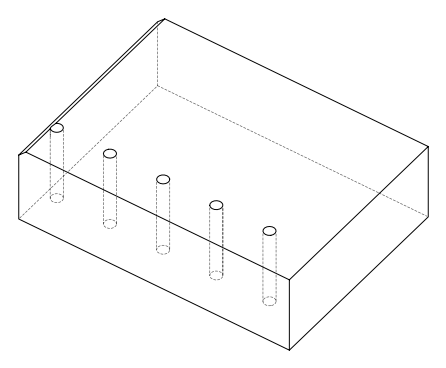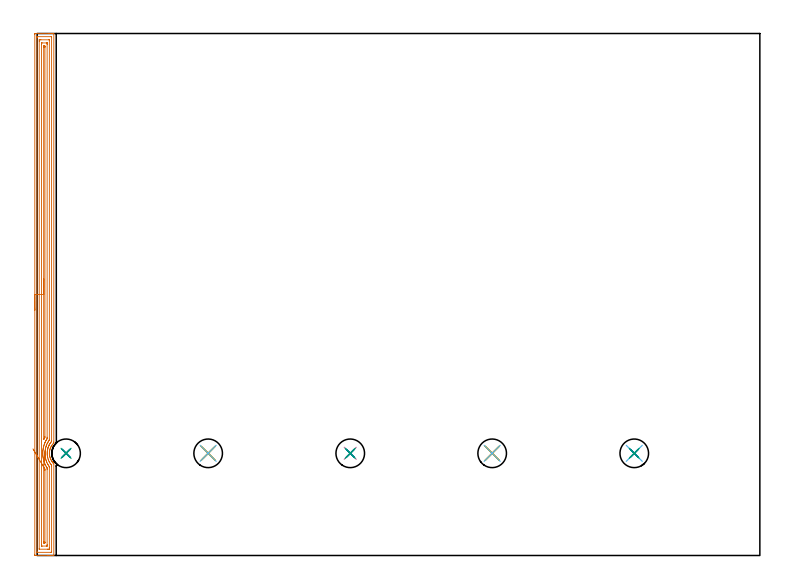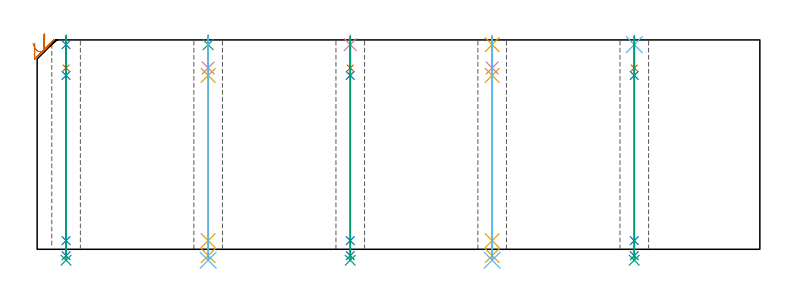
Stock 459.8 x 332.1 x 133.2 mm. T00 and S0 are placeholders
(PLAN: 21 operations, 16 tool changes, 20.3 min)
(1 AREA_MILL | FG_CHAMFER_SURFACE | UGT0205_001 | 13.53 min | 24310 mm3)
(2 SPOT_DRILL | STEP1HOLE | NXT0321_9005460120000 | 0.05 min | 187 mm3)
(3 SPOT_DRILL_1 | STEP1HOLE_1 | NXT0321_9005460120000 | 0.05 min | 182 mm3)
(4 SPOT_DRILL_2 | STEP1HOLE_2 | NXT0321_9005460120000 | 0.05 min | 183 mm3)
(5 SPOT_DRILL_3 | STEP1HOLE_3 | NXT0321_9005460120000 | 0.05 min | 178 mm3)
(6 SPOT_DRILL_4 | STEP1HOLE_4 | NXT0321_9005460120000 | 0.05 min | 182 mm3)
(7 DRILL_BLIND_HOLE_INTO_CENTER | STEP1HOLE | UGT0301_229 | 0.08 min | 1537 mm3)
(8 GUN_DRILL_THROUGH_HOLE | STEP1HOLE | UGT0307_008 | 0.66 min | 11114 mm3)
(9 DRILL_TO_ENLARGE_THROUGH_HOLE | STEP1HOLE | UGT0301_251 | 0.57 min | 21727 mm3)
(10 DRILL_BLIND_HOLE_INTO_CENTER_1 | STEP1HOLE_1 | UGT0301_229 | 0.08 min | 1530 mm3)
(11 GUN_DRILL_THROUGH_HOLE_1 | STEP1HOLE_1 | UGT0307_008 | 0.66 min | 11114 mm3)
(12 DRILL_TO_ENLARGE_THROUGH_HOLE_1 | STEP1HOLE_1 | UGT0301_251 | 0.57 min | 21755 mm3)
(13 DRILL_BLIND_HOLE_INTO_CENTER_2 | STEP1HOLE_2 | UGT0301_229 | 0.08 min | 1532 mm3)
(14 GUN_DRILL_THROUGH_HOLE_2 | STEP1HOLE_2 | UGT0307_008 | 0.66 min | 11113 mm3)
(15 DRILL_TO_ENLARGE_THROUGH_HOLE_2 | STEP1HOLE_2 | UGT0301_251 | 0.57 min | 21757 mm3)
(16 DRILL_BLIND_HOLE_INTO_CENTER_3 | STEP1HOLE_3 | UGT0301_229 | 0.08 min | 1530 mm3)
(17 GUN_DRILL_THROUGH_HOLE_3 | STEP1HOLE_3 | UGT0307_008 | 0.66 min | 11118 mm3)
(18 DRILL_TO_ENLARGE_THROUGH_HOLE_3 | STEP1HOLE_3 | UGT0301_251 | 0.57 min | 21751 mm3)
(19 DRILL_BLIND_HOLE_INTO_CENTER_4 | STEP1HOLE_4 | UGT0301_229 | 0.08 min | 1534 mm3)
(20 GUN_DRILL_THROUGH_HOLE_4 | STEP1HOLE_4 | UGT0307_008 | 0.66 min | 11116 mm3)
(21 DRILL_TO_ENLARGE_THROUGH_HOLE_4 | STEP1HOLE_4 | UGT0301_251 | 0.57 min | 21756 mm3)
(TOOL UGT0205_001 | Chamfer Mill 20 x 3 x 45 deg. | D20 FL50 Z2)
(TOOL NXT0321_9005460120000 | NC Spot Drill, 142deg, 12mm, Carbide, Uncoated | D12 PA142 FL30 Z2)
(TOOL UGT0301_229 | Twist Drill 11.9 mm | D11.9 PA118 FL100 Z2)
(TOOL UGT0307_008 | Gun Drill 11 mm | D11 PA130 FL24 Z1)
(TOOL UGT0301_251 | Twist Drill 18.2 mm | D18.2 PA118 FL135 Z2)
(OP 1 AREA_MILL)
G17 G21 G94 G90
T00 M6
G54
G17 G0 G90 X-1.5 Y156.05 S1061 M3
G43 Z143.2 H0
Z131.1
G94 G1 Y156.088 Z130.228 F250.
Y156.202 Z129.363
Y156.391 Z128.512
Y156.653 Z127.68
Y156.987 Z126.874
Y157.39 Z126.1
Y157.859 Z125.364
Y158.39 Z124.672
Y158.979 Z124.029
Y159.622 Z123.44
Y160.314 Z122.908
Y161.05 Z122.44
Y161.824 Z122.037
Y162.63 Z121.703
Y163.462 Z121.441
Y164.314 Z121.252
Y165.178 Z121.138
Y166.05 Z121.1
X-1.499 Y331.471 Z121.101
X-1.497 Y331.837 Z121.102
X-1.493 Y332.09 Z121.105
X-1.138 Y332.1 Z121.46
X7.613 Z130.207
X9.006 Z131.602
X9.363 Z131.958
X10.077 Z132.676
X10.305 Z132.904
X10.454 Y332.097 Z133.047
X10.597 Y332.09 Z133.189
X10.6 Y331.918 Z133.2
Y72.163
X10.601 Y71.572 Z133.184
X10.464 Y71.43 Z133.059
X10.358 Y71.322 Z132.956
X9.98 Y70.894 Z132.579
X9.62 Y70.455 Z132.216
X9.363 Y70.079 Z131.96
X9.3 Y69.986 Z131.896
X9.02 Y69.534 Z131.617
X8.726 Y68.992 Z131.325
X8.664 Y68.857 Z131.263
X8.567 Y68.641 Z131.163
X8.389 Y68.196 Z130.987
X8.37 Y68.139 Z130.965
X8.318 Y67.99 Z130.915
X8.233 Y67.747 Z130.831
X8.105 Y67.302 Z130.703
X7.999 Y66.853 Z130.598
X7.918 Y66.407 Z130.517
X7.857 Y65.96 Z130.452
X7.851 Y65.904 Z130.444
X7.835 Y65.768 Z130.432
X7.821 Y65.534 Z130.419
X7.814 Y65.417 Z130.413
X7.806 Y65.066 Z130.403
X7.811 Y64.82 Z130.406
Y64.773 Z130.409
X7.813 Y64.649 Z130.412
X7.841 Y64.172 Z130.436
X7.849 Y64.115 Z130.442
X7.896 Y63.725 Z130.495
X7.971 Y63.279 Z130.57
X8.071 Y62.831 Z130.668
X8.192 Y62.385 Z130.79
X8.341 Y61.936 Z130.939
X8.421 Y61.731 Z131.015
X8.467 Y61.603 Z131.066
X8.488 Y61.548 Z131.087
X8.51 Y61.491 Z131.108
X8.536 Y61.433 Z131.132
X8.615 Y61.247 Z131.213
X8.628 Y61.218 Z131.227
X8.727 Y61.006 Z131.325
X8.942 Y60.598 Z131.54
X9.215 Y60.147 Z131.81
X9.432 Y59.815 Z132.03
X9.506 Y59.704 Z132.102
X9.549 Y59.644 Z132.145
X9.62 Y59.547 Z132.216
X9.833 Y59.279 Z132.433
X9.92 Y59.173 Z132.517
X10.177 Y58.874 Z132.776
X10.233 Y58.81 Z132.83
X10.238 Y58.805 Z132.835
X10.29 Y58.75 Z132.888
X10.37 Y58.666 Z132.968
X10.525 Y58.508 Z133.121
X10.596 Y58.428 Z133.189
X10.6 Y58.303 Z133.2
Y0.182
X10.597 Y0.01 Z133.189
X10.454 Y0.003 Z133.047
X10.305 Y0. Z132.904
X10.077 Z132.676
X9.363 Z131.958
X8.131 Z130.728
X7.613 Z130.207
X6.997 Z129.592
X-1.138 Z121.46
X-1.4 Y0.003 Z121.197
X-1.492 Y0.01 Z121.106
X-1.499 Y0.104 Z121.099
X-1.5 Y0.629 Z121.1
Y166.05
X-0.086 Z122.514
Y329.501
X-0.085 Y329.682 Z122.515
X-0.081 Y330.038 Z122.519
X-0.079 Y330.079 Z122.521
X-0.073 Y330.09 Z122.527
X-0.042 Y330.093 Z122.558
X0.067 Y330.098 Z122.667
X0.204 Y330.1 Z122.804
X8.954 Z131.554
X9.128 Y330.097 Z131.728
X9.163 Y330.094 Z131.763
X9.175 Y330.091 Z131.775
X9.179 Y330.081 Z131.779
X9.181 Y330.04 Z131.781
X9.185 Y329.864 Z131.785
Y73.057
X9.183 Y72.7 Z131.783
X9.181 Y72.612 Z131.781
X9.179 Y72.571 Z131.779
X9.162 Y72.543 Z131.762
X9.085 Y72.446 Z131.685
X8.857 Y72.163 Z131.457
X8.692 Y71.954 Z131.292
X8.488 Y71.67 Z131.088
X8.327 Y71.433 Z130.927
X8.22 Y71.269 Z130.82
X7.986 Y70.887 Z130.586
X7.694 Y70.374 Z130.294
X7.676 Y70.342 Z130.276
X7.665 Y70.321 Z130.265
X7.613 Y70.218 Z130.213
X7.381 Y69.717 Z129.981
X7.284 Y69.48 Z129.884
X7.128 Y69.082 Z129.728
X6.953 Y68.586 Z129.553
X6.922 Y68.492 Z129.522
X6.901 Y68.419 Z129.501
X6.738 Y67.825 Z129.338
X6.712 Y67.718 Z129.312
X6.707 Y67.692 Z129.307
X6.567 Y66.972 Z129.167
X6.537 Y66.798 Z129.137
X6.455 Y66.192 Z129.055
X6.43 Y65.904 Z129.03
X6.404 Y65.351 Z129.004
X6.398 Y65.009 Z128.998
X6.412 Y64.448 Z129.012
X6.43 Y64.115 Z129.03
X6.454 Y63.818 Z129.054
X6.497 Y63.467 Z129.097
X6.534 Y63.221 Z129.134
X6.596 Y62.852 Z129.196
X6.689 Y62.376 Z129.289
X6.7 Y62.327 Z129.3
X6.738 Y62.168 Z129.338
X6.953 Y61.433 Z129.553
X7.061 Y61.102 Z129.661
X7.273 Y60.539 Z129.873
X7.613 Y59.783 Z130.213
X7.682 Y59.644 Z130.282
X7.762 Y59.492 Z130.362
X8.209 Y58.75 Z130.809
X8.488 Y58.327 Z131.088
X8.846 Y57.856 Z131.446
X9.088 Y57.549 Z131.688
X9.151 Y57.467 Z131.751
X9.179 Y57.428 Z131.779
X9.181 Y57.409 Z131.781
X9.184 Y57.321 Z131.784
X9.185 Y57.143 Z131.785
X9.186 Y56.962 Z131.786
X9.185 Y2.599 Z131.785
Y2.418
X9.18 Y2.062 Z131.78
X9.179 Y2.021 Z131.779
X9.173 Y2.01 Z131.773
X9.142 Y2.007 Z131.742
X9.033 Y2.002 Z131.633
X8.896 Y2. Z131.496
X0.146 Z122.746
X-0.028 Y2.003 Z122.572
X-0.063 Y2.006 Z122.537
X-0.075 Y2.009 Z122.525
X-0.079 Y2.019 Z122.521
X-0.082 Y2.06 Z122.518
X-0.085 Y2.236 Z122.515
X-0.086 Y166.05 Z122.514
X1.328 Z123.928
X1.329 Y327.162 Z123.929
X1.333 Y327.894 Z123.933
X1.335 Y328.05 Z123.935
X1.342 Y328.09 Z123.942
X1.387 Y328.093 Z123.987
X1.487 Y328.096 Z124.087
X2.161 Y328.1 Z124.761
X2.362 Z124.962
X7.613 Y328.099 Z130.213
X7.68 Y328.098 Z130.28
X7.733 Y328.094 Z130.333
X7.763 Y328.09 Z130.363
X7.765 Y328.055 Z130.365
X7.769 Y327.894 Z130.369
X7.771 Y327.732 Z130.371
Y73.951
Y73.79
X7.768 Y73.627 Z130.368
X7.764 Y73.52 Z130.364
X7.753 Y73.476 Z130.353
X7.466 Y73.057 Z130.066
X7.174 Y72.611 Z129.774
X6.893 Y72.163 Z129.493
X6.835 Y72.063 Z129.435
X6.738 Y71.89 Z129.338
X6.523 Y71.487 Z129.123
X6.413 Y71.269 Z129.013
X6.234 Y70.889 Z128.834
X6.014 Y70.374 Z128.614
X5.969 Y70.265 Z128.569
X5.863 Y69.989 Z128.463
X5.733 Y69.612 Z128.333
X5.691 Y69.48 Z128.291
X5.529 Y68.927 Z128.129
X5.436 Y68.586 Z128.036
X5.348 Y68.218 Z127.948
X5.241 Y67.692 Z127.841
X5.198 Y67.476 Z127.798
X5.094 Y66.798 Z127.694
X5.082 Y66.702 Z127.682
X5.042 Y66.325 Z127.642
X5.006 Y65.904 Z127.606
X5.005 Y65.886 Z127.605
X4.988 Y65.529 Z127.588
X4.977 Y65.02 Z127.577
Y65.009
X4.988 Y64.536 Z127.588
X5.005 Y64.115 Z127.605
X5.007 Y64.096 Z127.607
X5.045 Y63.644 Z127.645
X5.09 Y63.221 Z127.69
X5.106 Y63.1 Z127.706
X5.231 Y62.327 Z127.831
X5.296 Y62.012 Z127.896
X5.427 Y61.433 Z128.027
X5.604 Y60.803 Z128.204
X5.687 Y60.539 Z128.287
X5.863 Y60.024 Z128.463
X6.007 Y59.644 Z128.607
X6.107 Y59.394 Z128.707
X6.404 Y58.75 Z129.004
X6.516 Y58.523 Z129.116
X6.738 Y58.115 Z129.338
X6.886 Y57.856 Z129.486
X7.114 Y57.472 Z129.714
X7.455 Y56.962 Z130.055
X7.613 Y56.734 Z130.213
X7.758 Y56.529 Z130.358
X7.766 Y56.23 Z130.366
X7.77 Y56.068 Z130.37
X7.771 Y55.906 Z130.371
Y4.938
X7.767 Y4.206 Z130.367
X7.765 Y4.05 Z130.365
X7.758 Y4.01 Z130.358
X7.713 Y4.007 Z130.313
X7.613 Y4.004 Z130.213
X6.939 Y4. Z129.539
X6.738 Z129.338
X1.487 Y4.001 Z124.087
X1.42 Y4.002 Z124.02
X1.367 Y4.006 Z123.967
X1.337 Y4.01 Z123.937
X1.335 Y4.045 Z123.935
X1.331 Y4.206 Z123.931
X1.329 Y4.368 Z123.929
X1.328 Y166.05 Z123.928
X2.743 Z125.343
Y325.211
X2.744 Y325.716 Z125.344
X2.746 Y325.885 Z125.346
X2.75 Y326.019 Z125.35
X2.755 Y326.09 Z125.355
X2.803 Y326.092 Z125.403
X3.237 Y326.1 Z125.837
X5.863 Z128.463
X6.296 Y326.092 Z128.896
X6.344 Y326.09 Z128.944
X6.35 Y326.058 Z128.95
X6.354 Y326.004 Z128.954
X6.356 Y325.95 Z128.956
X6.357 Y325.6 Z128.957
Y325.211
Y75.235
X6.355 Y74.845 Z128.955
X6.352 Y74.346 Z128.952
X6.267 Y74.195 Z128.867
X6.116 Y73.951 Z128.716
X6.018 Y73.792 Z128.618
X5.863 Y73.535 Z128.463
X5.689 Y73.234 Z128.289
X5.59 Y73.057 Z128.19
X5.377 Y72.659 Z127.977
X5.13 Y72.163 Z127.73
X5.084 Y72.064 Z127.684
X4.988 Y71.85 Z127.588
X4.818 Y71.442 Z127.418
X4.749 Y71.269 Z127.349
X4.573 Y70.798 Z127.173
X4.426 Y70.374 Z127.026
X4.351 Y70.131 Z126.951
X4.157 Y69.48 Z126.757
X4.147 Y69.445 Z126.747
X4.112 Y69.315 Z126.712
X3.977 Y68.724 Z126.577
X3.948 Y68.586 Z126.548
X3.83 Y67.981 Z126.43
X3.785 Y67.692 Z126.385
X3.713 Y67.206 Z126.313
X3.663 Y66.798 Z126.263
X3.626 Y66.401 Z126.226
X3.595 Y65.904 Z126.195
X3.58 Y65.553 Z126.18
X3.569 Y65.009 Z126.169
X3.577 Y64.663 Z126.177
X3.595 Y64.115 Z126.195
X3.618 Y63.727 Z126.218
X3.66 Y63.221 Z126.26
X3.719 Y62.729 Z126.319
X3.782 Y62.327 Z126.382
X3.897 Y61.653 Z126.497
X3.943 Y61.433 Z126.543
X4.112 Y60.677 Z126.712
X4.151 Y60.539 Z126.751
X4.166 Y60.483 Z126.766
X4.422 Y59.644 Z127.022
X4.588 Y59.158 Z127.188
X4.743 Y58.75 Z127.343
X4.988 Y58.162 Z127.588
X5.124 Y57.856 Z127.724
X5.246 Y57.591 Z127.846
X5.583 Y56.962 Z128.183
X5.863 Y56.478 Z128.463
X6.109 Y56.068 Z128.709
X6.223 Y55.881 Z128.823
X6.339 Y55.693 Z128.939
X6.35 Y55.569 Z128.95
X6.354 Y55.174 Z128.954
X6.357 Y54.669 Z128.957
Y6.889
X6.356 Y6.384 Z128.956
X6.354 Y6.215 Z128.954
X6.35 Y6.081 Z128.95
X6.345 Y6.01 Z128.945
X6.297 Y6.008 Z128.897
X5.863 Y6. Z128.463
X3.237 Z125.837
X2.804 Y6.008 Z125.404
X2.756 Y6.01 Z125.356
X2.75 Y6.041 Z125.35
X2.746 Y6.096 Z125.346
X2.744 Y6.15 Z125.344
X2.743 Y6.5 Z125.343
Y6.889
Y166.05
X4.157 Z126.757
Y323.454
X4.159 Y323.863 Z126.759
X4.162 Y324.066 Z126.762
X4.163 Y324.084 Z126.763
X4.184 Y324.09 Z126.784
X4.243 Y324.096 Z126.843
X4.326 Y324.099 Z126.926
X4.843 Y324.097 Z127.443
X4.899 Y324.094 Z127.499
X4.933 Y324.091 Z127.533
X4.936 Y324.054 Z127.536
X4.94 Y323.859 Z127.54
X4.943 Y323.469 Z127.543
Y323.423
Y75.701
X4.939 Y75.296 Z127.539
X4.935 Y75.097 Z127.535
X4.632 Y74.57 Z127.232
X4.541 Y74.408 Z127.141
X4.225 Y73.836 Z126.825
X4.174 Y73.748 Z126.774
X4.164 Y73.735 Z126.764
X4.158 Y73.905 Z126.758
X4.157 Y73.951 Z126.757
Y166.05
Y166.922 Z126.795
Y167.787 Z126.909
Y168.638 Z127.098
Y169.47 Z127.36
Y170.276 Z127.694
Y171.05 Z128.097
Y171.786 Z128.565
Y172.478 Z129.096
Y173.121 Z129.686
Y173.71 Z130.329
Y174.242 Z131.021
Y174.71 Z131.757
Y175.113 Z132.531
Y175.447 Z133.337
Y175.709 Z134.169
Y175.898 Z135.02
Y176.012 Z135.885
Y176.05 Z136.757
G0 Z143.2
X-2.647 Y67.844
Z131.166
G1 X-2.43 Y67.475 Z130.406
X-2.18 Y67.05 Z129.686
X-1.899 Y66.573 Z129.012
X-1.589 Y66.047 Z128.389
X-1.253 Y65.476 Z127.821
X-0.893 Y64.865 Z127.314
X-0.512 Y64.218 Z126.869
X-0.113 Y63.54 Z126.493
X0.301 Y62.836 Z126.186
X0.728 Y62.112 Z125.951
X1.163 Y61.373 Z125.791
X1.603 Y60.625 Z125.705
X2.046 Y59.873 Z125.696
X2.487 Y59.124 Z125.763
X2.924 Y58.382 Z125.906
X3.352 Y57.654 Z126.123
X3.77 Y56.945 Z126.413
X4.173 Y56.26 Z126.773
X4.198 Y56.218 Z126.798
X4.281 Y56.068 Z126.881
X4.486 Y55.686 Z127.086
X4.784 Y55.174 Z127.384
X4.859 Y55.042 Z127.459
X4.928 Y54.92 Z127.528
X4.936 Y54.726 Z127.536
X4.943 Y54.325 Z127.543
Y54.279
Y8.646
X4.941 Y8.237 Z127.541
X4.938 Y8.034 Z127.538
X4.937 Y8.016 Z127.537
X4.916 Y8.01 Z127.516
X4.857 Y8.004 Z127.457
X4.774 Y8.001 Z127.374
X4.257 Y8.003 Z126.857
X4.201 Y8.006 Z126.801
X4.167 Y8.009 Z126.767
X4.164 Y8.046 Z126.764
X4.16 Y8.241 Z126.76
X4.157 Y8.632 Z126.757
Y8.677
X4.158 Y56.021 Z126.758
X4.16 Y56.068 Z126.76
X4.173 Y56.26 Z126.773
X4.232 Y57.125 Z126.87
X4.29 Y57.978 Z127.042
X4.346 Y58.813 Z127.288
X4.402 Y59.624 Z127.606
X4.455 Y60.404 Z127.994
X4.505 Y61.147 Z128.448
X4.553 Y61.848 Z128.965
X4.597 Y62.501 Z129.542
X4.638 Y63.101 Z130.174
X4.675 Y63.644 Z130.855
X4.708 Y64.126 Z131.582
X4.736 Y64.543 Z132.347
X4.76 Y64.892 Z133.147
X4.779 Y65.17 Z133.973
X4.792 Y65.375 Z134.821
X4.801 Y65.505 Z135.684
X4.805 Y65.56 Z136.554
X4.804 Y65.539 Z137.427
G0 Z143.2
M5
M2
(OP 2 SPOT_DRILL)
G17 G21 G94 G90
T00 M6
G54
G17 G0 G90 X18.4 Y65. S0 M3
G43 Z143.2 H0
G94 G81 G98 Z130.2 F250. R136.2
G80
M5
M2
(OP 3 SPOT_DRILL_1)
G17 G21 G94 G90
T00 M6
G54
G17 G0 G90 X108.8 Y65. S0 M3
G43 Z143.2 H0
G94 G81 G98 Z130.2 F250. R136.2
G80
M5
M2
(OP 4 SPOT_DRILL_2)
G17 G21 G94 G90
T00 M6
G54
G17 G0 G90 X199.2 Y65. S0 M3
G43 Z143.2 H0
G94 G81 G98 Z130.2 F250. R136.2
G80
M5
M2
(OP 5 SPOT_DRILL_3)
G17 G21 G94 G90
T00 M6
G54
G17 G0 G90 X289.5 Y65. S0 M3
G43 Z143.2 H0
G94 G81 G98 Z130.2 F250. R136.2
G80
M5
M2
(OP 6 SPOT_DRILL_4)
G17 G21 G94 G90
T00 M6
G54
G17 G0 G90 X379.9 Y65. S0 M3
G43 Z143.2 H0
G94 G81 G98 Z130.2 F250. R136.2
G80
M5
M2
(OP 7 DRILL_BLIND_HOLE_INTO_CENTER)
G17 G21 G94 G90
T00 M6
G54
G17 G0 G90 X18.4 Y65. S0 M3
G43 Z143.2 H0
G94 G81 G98 Z115.35 F250. R135.2
G80
M5
M2
(OP 8 GUN_DRILL_THROUGH_HOLE)
G17 G21 G94 G90
T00 M6
G54
G17 G0 G90 X18.4 Y65. M8
G43 Z143.2 H0
Z130.257
S716 M3
G94 G1 Z110.59 F125. M26
G4 X.084
Z5.5 F250.
G4 X.084
Z-4.065 F125.
G4 X.084
M5
M9
G0 Z130.257
Z143.2
M2
(OP 9 DRILL_TO_ENLARGE_THROUGH_HOLE)
G17 G21 G94 G90
T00 M6
G54
G17 G0 G90 X18.4 Y65. S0 M3
G43 Z143.2 H0
G94 G73 G98 Z-6.968 F250. Q17.521 R135.2
G80
M5
M2
(OP 10 DRILL_BLIND_HOLE_INTO_CENTER_1)
G17 G21 G94 G90
T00 M6
G54
G17 G0 G90 X108.8 Y65. S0 M3
G43 Z143.2 H0
G94 G81 G98 Z115.35 F250. R135.2
G80
M5
M2
(OP 11 GUN_DRILL_THROUGH_HOLE_1)
G17 G21 G94 G90
T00 M6
G54
G17 G0 G90 X108.8 Y65. M8
G43 Z143.2 H0
Z130.257
S716 M3
G94 G1 Z110.59 F125. M26
G4 X.084
Z5.5 F250.
G4 X.084
Z-4.065 F125.
G4 X.084
M5
M9
G0 Z130.257
Z143.2
M2
(OP 12 DRILL_TO_ENLARGE_THROUGH_HOLE_1)
G17 G21 G94 G90
T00 M6
G54
G17 G0 G90 X108.8 Y65. S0 M3
G43 Z143.2 H0
G94 G73 G98 Z-6.968 F250. Q17.521 R135.2
G80
M5
M2
(OP 13 DRILL_BLIND_HOLE_INTO_CENTER_2)
G17 G21 G94 G90
T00 M6
G54
G17 G0 G90 X199.2 Y65. S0 M3
G43 Z143.2 H0
G94 G81 G98 Z115.35 F250. R135.2
G80
M5
M2
(OP 14 GUN_DRILL_THROUGH_HOLE_2)
G17 G21 G94 G90
T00 M6
G54
G17 G0 G90 X199.2 Y65. M8
G43 Z143.2 H0
Z130.257
S716 M3
G94 G1 Z110.59 F125. M26
G4 X.084
Z5.5 F250.
G4 X.084
Z-4.065 F125.
G4 X.084
M5
M9
G0 Z130.257
Z143.2
M2
(OP 15 DRILL_TO_ENLARGE_THROUGH_HOLE_2)
G17 G21 G94 G90
T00 M6
G54
G17 G0 G90 X199.2 Y65. S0 M3
G43 Z143.2 H0
G94 G73 G98 Z-6.968 F250. Q17.521 R135.2
G80
M5
M2
(OP 16 DRILL_BLIND_HOLE_INTO_CENTER_3)
G17 G21 G94 G90
T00 M6
G54
G17 G0 G90 X289.5 Y65. S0 M3
G43 Z143.2 H0
G94 G81 G98 Z115.35 F250. R135.2
G80
M5
M2
(OP 17 GUN_DRILL_THROUGH_HOLE_3)
G17 G21 G94 G90
T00 M6
G54
G17 G0 G90 X289.5 Y65. M8
G43 Z143.2 H0
Z130.257
S716 M3
G94 G1 Z110.59 F125. M26
G4 X.084
Z5.5 F250.
G4 X.084
Z-4.065 F125.
G4 X.084
M5
M9
G0 Z130.257
Z143.2
M2
(OP 18 DRILL_TO_ENLARGE_THROUGH_HOLE_3)
G17 G21 G94 G90
T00 M6
G54
G17 G0 G90 X289.5 Y65. S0 M3
G43 Z143.2 H0
G94 G73 G98 Z-6.968 F250. Q17.521 R135.2
G80
M5
M2
(OP 19 DRILL_BLIND_HOLE_INTO_CENTER_4)
G17 G21 G94 G90
T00 M6
G54
G17 G0 G90 X379.9 Y65. S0 M3
G43 Z143.2 H0
G94 G81 G98 Z115.35 F250. R135.2
G80
M5
M2
(OP 20 GUN_DRILL_THROUGH_HOLE_4)
G17 G21 G94 G90
T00 M6
G54
G17 G0 G90 X379.9 Y65. M8
G43 Z143.2 H0
Z130.257
S716 M3
G94 G1 Z110.59 F125. M26
G4 X.084
Z5.5 F250.
G4 X.084
Z-4.065 F125.
G4 X.084
M5
M9
G0 Z130.257
Z143.2
M2
(OP 21 DRILL_TO_ENLARGE_THROUGH_HOLE_4)
G17 G21 G94 G90
T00 M6
G54
G17 G0 G90 X379.9 Y65. S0 M3
G43 Z143.2 H0
G94 G73 G98 Z-6.968 F250. Q17.521 R135.2
G80
M5
M2
